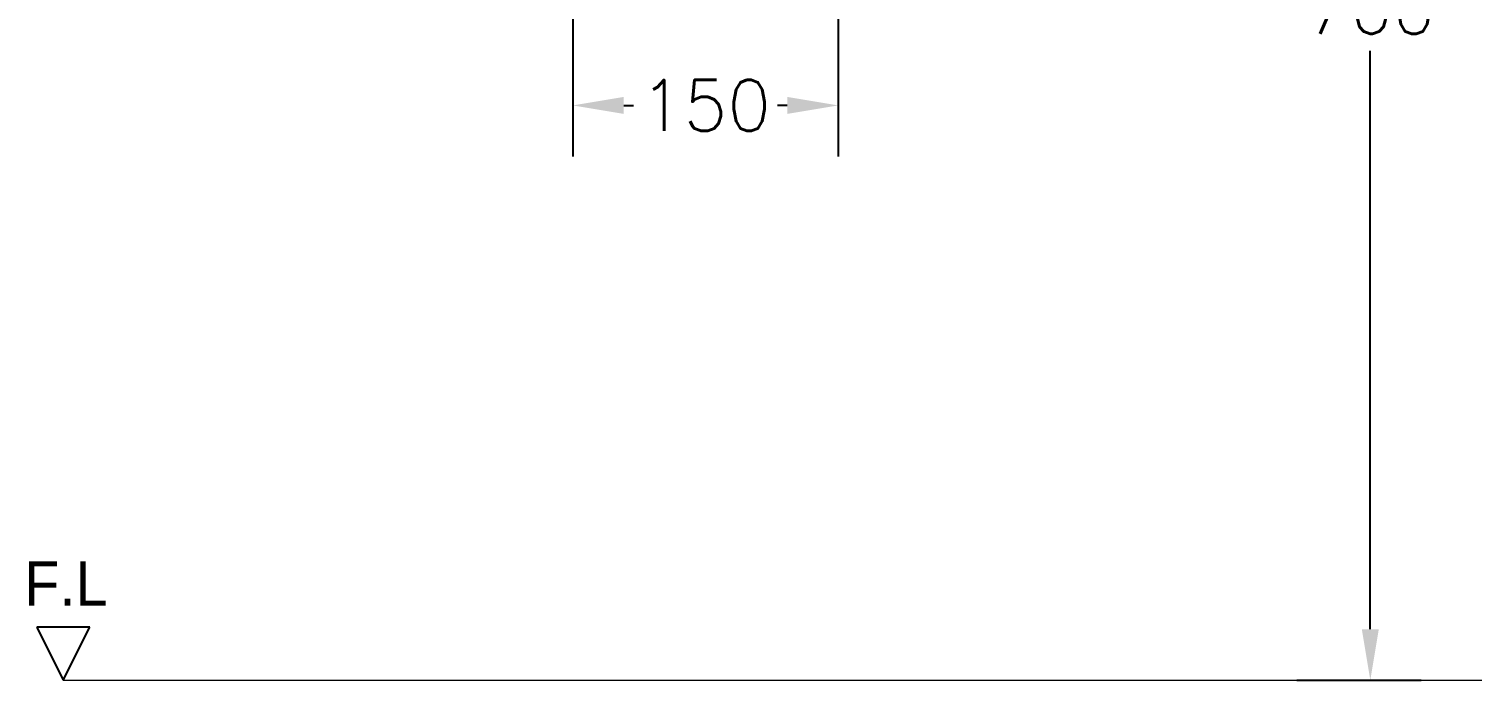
# Model space of a CAD drawing. Extents: x -3185349 to -3182923, y -1645839 to -1642408.
# Drawn here: x -3184916 to -3184099, y -1644997 to -1644629 of the extents above; entities that cross this region are included whole.
import ezdxf
from ezdxf.enums import TextEntityAlignment as Align

# ---------------------------------------------------------------- set-up
doc = ezdxf.new("R2010")
doc.units = 0
doc.header["$MEASUREMENT"] = 0
doc.layers.get('Defpoints').update_dxf_attribs({"linetype": 'CONTINUOUS'})
for name, color, linetype in [('Dim', 4, 'CONTINUOUS'), ('TEXT', 7, 'CONTINUOUS'), ('외형선', 3, 'CONTINUOUS')]:
    doc.layers.add(name, color=color, linetype=linetype)
doc.layers.add('drawing', color=7, linetype='CONTINUOUS', lineweight=15)
doc.styles.get("Standard").update_dxf_attribs({"font": 'txt.shx', "bigfont": 'ghs.shx'})
doc.styles.add('타이틀', font='H2GTRM.TTF', dxfattribs={"height": 25})
doc.dimstyles.get("Standard").update_dxf_attribs({"dimtxt": 0.18, "dimasz": 0.18, "dimexe": 0.18, "dimexo": 0.0625, "dimgap": 0.09, "dimtad": 0, "dimtih": 1, "dimtoh": 1, "dimdec": 4, "dimzin": 0, "dimdsep": 46, "dimtxsty": 'Standard', "dimcen": 0.09, "dimadec": 0, "dimazin": 0, "dimtfac": 1, "dimtdec": 4, "dimtofl": 0, "dimtmove": 0, "dimatfit": 0, "dimfxl": 0, "dimtolj": 1, "dimtzin": 0, "dimarcsym": 0})

# ---------------------------------------------------------------- blocks, each defined once
blk = doc.blocks.new('*D45')
at = {"layer": 'Defpoints', "color": 0}
for p in [(-3184607.90335005, -1644521.15158069, 3.080174967102361e-06), (-3184457.89158003, -1644521.227091101, 3.080174967102361e-06), (-3184457.89158003, -1644672.352125421)]:
    blk.add_point(p, dxfattribs=at)
at = {"layer": 'Dim', "color": 0, "lineweight": -2}
for p, q in [((-3184607.90335005, -1644531.15158069), (-3184607.90335005, -1644701.152125421)), ((-3184457.89158003, -1644531.227091101), (-3184457.89158003, -1644701.152125421)), ((-3184579.10335005, -1644672.352125421), (-3184573.69746504, -1644672.352125421)), ((-3184486.69158003, -1644672.352125421), (-3184492.09746504, -1644672.352125421))]:
    blk.add_line(p, q, dxfattribs=at)
at = {"layer": 'Dim', "color": 0}
for points in [[(-3184579.10335005, -1644667.552125421), (-3184579.10335005, -1644677.152125421), (-3184607.90335005, -1644672.352125421)], [(-3184486.69158003, -1644667.552125421), (-3184486.69158003, -1644677.152125421), (-3184457.89158003, -1644672.352125421)]]:
    blk.add_solid(points, dxfattribs=at)
at = {"layer": 'Dim', "color": 0, "insert": (-3184532.89746504, -1644672.352125421), "char_height": 28.8, "attachment_point": 5}
blk.add_mtext('\\A1;150', dxfattribs=at)
blk = doc.blocks.new('*D46')
at = {"layer": 'Defpoints', "color": 0}
for p in [(-3184208.49926984, -1644237.719695358, -9.374999999969968e-06), (-3184208.49926984, -1644997.385115536, -4.004343874711527e-06), (-3184156.926541282, -1644997.385115536)]:
    blk.add_point(p, dxfattribs=at)
at = {"layer": 'Dim', "color": 0, "lineweight": -2}
for p, q in [((-3184198.49926984, -1644237.719695358), (-3184128.126541282, -1644237.719695358)), ((-3184156.926541282, -1644266.519695358), (-3184156.926541282, -1644593.552405447)), ((-3184156.926541282, -1644968.585115536), (-3184156.926541282, -1644641.552405447)), ((-3184198.49926984, -1644997.385115536), (-3184128.126541282, -1644997.385115536))]:
    blk.add_line(p, q, dxfattribs=at)
at = {"layer": 'Dim', "color": 0}
for points in [[(-3184161.726541282, -1644266.519695358), (-3184152.126541282, -1644266.519695358), (-3184156.926541282, -1644237.719695358)], [(-3184161.726541282, -1644968.585115536), (-3184152.126541282, -1644968.585115536), (-3184156.926541282, -1644997.385115536)]]:
    blk.add_solid(points, dxfattribs=at)
at = {"layer": 'Dim', "color": 0, "insert": (-3184156.926541281, -1644617.552405446), "char_height": 28.8, "attachment_point": 5}
blk.add_mtext('\\A1;760', dxfattribs=at)

msp = doc.modelspace()

# ---------------------------------------------------------------- linework, layer by layer
at = {"layer": 'drawing'}
msp.add_line((-3184896.064297737, -1644997.385115535), (-3183306.742744932, -1644997.385115535, -9.25612817216096e-06), dxfattribs=at)
at = {"layer": '외형선', "color": 7, "linetype": 'Continuous'}
for p, q in [((-3184881.064297737, -1644967.385115535), (-3184911.064297737, -1644967.385115535)), ((-3184911.064297737, -1644967.385115535), (-3184896.064297737, -1644997.385115535)), ((-3184896.064297737, -1644997.385115535), (-3184881.064297737, -1644967.385115535))]:
    msp.add_line(p, q, dxfattribs=at)

# ---------------------------------------------------------------- texts
at = {"layer": 'TEXT', "color": 7, "style": '타이틀'}
msp.add_text('F.L', height=25, dxfattribs=at).set_placement((-3184894.599507031, -1644942.729915536), align=Align.MIDDLE)

# ---------------------------------------------------------------- dimensions: what is measured, and where the dimension line sits
at = {"layer": 'Dim', "color": 0}
dim = msp.add_linear_dim(base=(-3184156.926541282, -1644997.385115536), p1=(-3184208.499269838, -1644237.719695357, -9.374999999969968e-06), p2=(-3184208.499269838, -1644997.385115535, -4.004343874711527e-06), angle=90, dimstyle='Standard', override={"dimscale": 160, "dimgap": 0.06, "dimdec": 0, "dimatfit": 3}, dxfattribs=at)
dim.commit()
dim.dimension.update_dxf_attribs({"geometry": '*D46', "text_midpoint": (-3184156.926541281, -1644617.552405446)})
dim = msp.add_linear_dim(base=(-3184457.89158003, -1644672.352125421), p1=(-3184607.90335005, -1644521.15158069, 3.080174967102361e-06), p2=(-3184457.89158003, -1644521.227091101, 3.080174967102361e-06), dimstyle='Standard', override={"dimscale": 160, "dimgap": 0.06, "dimdec": 0, "dimatfit": 3}, dxfattribs=at)
dim.commit()
dim.dimension.update_dxf_attribs({"geometry": '*D45', "text_midpoint": (-3184532.89746504, -1644672.352125421), "dimtype": 160})

doc.saveas('drawing.dxf')
